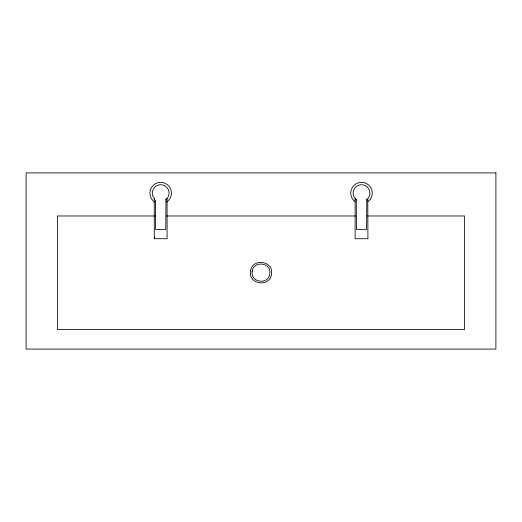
<?xml version="1.0" encoding="UTF-8"?>
<svg xmlns="http://www.w3.org/2000/svg" width="522" height="522" viewBox="0 0 522 522"><rect width="100%" height="100%" fill="white"/><g stroke="black" fill="none" stroke-linecap="round" stroke-linejoin="round"><path stroke-width="0.78" d="M154.447 238.724L154.708 237.223M165.963 199.639L165.768 229.328L165.428 229.713L155.621 229.478L155.589 200.22M366.803 199.639L366.607 229.328L366.216 229.719L356.461 229.478L356.278 199.711M166.648 199.039L167.079 198.654L167.079 238.724L154.277 238.724L154.277 198.654L154.727 199.065A8.417 8.417 0 0 1 154.727 187.157A8.417 8.417 0 0 1 166.629 187.157A8.417 8.417 0 0 1 166.629 199.065L165.467 199.952M366.242 200.004L367.468 199.065M367.788 198.654L367.919 238.724L355.117 238.724L355.117 198.654L356.794 200.004M155.138 215.977L57.42 215.977L57.42 329.512L464.58 329.512L464.58 215.977L367.677 215.977M166.538 215.977L355.462 215.977M355.567 199.065A8.417 8.417 0 0 1 355.397 187.333A8.417 8.417 0 0 1 367.116 186.824A8.417 8.417 0 0 1 367.964 198.523M354.967 201.655A10.766 10.766 0 0 1 353.577 185.839A10.766 10.766 0 0 1 369.452 185.839A10.766 10.766 0 0 1 368.069 201.655M154.701 202.066A10.766 10.766 0 0 1 152.581 186.015A10.766 10.766 0 0 1 168.776 186.015A10.766 10.766 0 0 1 166.655 202.066M250.482 271.603C248.511 285.103 270.814 287.302 271.518 273.678C273.489 260.178 251.186 257.979 250.482 271.603M252.185 271.773C250.54 283.081 269.221 284.921 269.815 273.508C271.46 262.201 252.778 260.361 252.185 271.773M495.9 172.912L26.1 172.912L26.1 349.087L495.9 349.087L495.9 172.912"/></g></svg>
